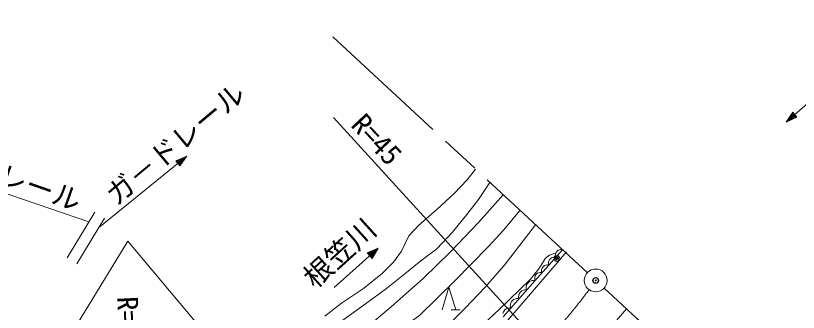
# Model space of a CAD drawing. Units: millimetres, scale not verified. Extents: x 40000 to 680000, y 20000 to 380000.
# Drawn here: x 409392 to 478207, y 288756 to 314821 of the extents above; entities that cross this region are included whole.
import ezdxf
from ezdxf.enums import TextEntityAlignment as Align

# ---------------------------------------------------------------- set-up
doc = ezdxf.new("R2010")
doc.units = ezdxf.units.MM
doc.header["$LTSCALE"] = 1000
doc.header["$PDMODE"] = 32
doc.header["$PDSIZE"] = 500
doc.linetypes.add('CHAIN', pattern=[18.5, 12, -1.5, 3.5, -1.5])
for name, color, linetype, lineweight in [('M-BGD', 7, 'Continuous', 13), ('M-BMK', 2, 'CHAIN', 13), ('M-BMK-SRVR', 3, 'Continuous', 13), ('M-STR-HTXT', 7, 'Continuous', 13)]:
    doc.layers.add(name, color=color, linetype=linetype, lineweight=lineweight)
doc.layers.add('M-BMK-HTXT', color=7, linetype='Continuous')
doc.layers.add('M-OTRS', color=6, linetype='Continuous')
doc.styles.add('ＭＳ ゴシック', font='')
doc.styles.get('ＭＳ ゴシック').set_extended_font_data('MS Gothic')

msp = doc.modelspace()

# ---------------------------------------------------------------- linework, layer by layer
at = {"layer": 'M-BGD'}
for p, q in [((449102, 300408), (449815, 301326)), ((447940, 299183), (449102, 300408)), ((446459, 297813), (447940, 299183)), ((444804, 296384), (446459, 297813)), ((443961, 295480), (444804, 296384)), ((443323, 294138), (443961, 295480)), ((437398, 290929), (441260, 294399)), ((441260, 294399), (440302, 293969)), ((440302, 293969), (440728, 293490)), ((441171, 294319), (440371, 293951)), ((440371, 293951), (440718, 293562)), ((441082, 294238), (440441, 293933)), ((440441, 293933), (440708, 293634)), ((440992, 294158), (440511, 293915)), ((440511, 293915), (440698, 293705)), ((440903, 294078), (440581, 293897)), ((440581, 293897), (440688, 293777)), ((440783, 293971), (440651, 293878)), ((440651, 293878), (440677, 293849)), ((440677, 293849), (440783, 293971)), ((440688, 293777), (440903, 294078)), ((440698, 293705), (440992, 294158)), ((440708, 293634), (441082, 294238)), ((440718, 293562), (441171, 294319)), ((440728, 293490), (441260, 294399)), ((442625, 293176), (443323, 294138)), ((457474, 294251), (455035, 291536)), ((456844, 293847), (456836, 293757)), ((456877, 293964), (456844, 293847)), ((456936, 294057), (456877, 293964)), ((457008, 294137), (456936, 294057)), ((457094, 294206), (457008, 294137)), ((457206, 294250), (457094, 294206)), ((457826, 294074), (457172, 293314)), ((457295, 294267), (457206, 294250)), ((457371, 294271), (457295, 294267)), ((457474, 294251), (457371, 294271)), ((441638, 292185), (442625, 293176)), ((457172, 293314), (452477, 287853)), ((456242, 293176), (456234, 293086)), ((456274, 293293), (456242, 293176)), ((456333, 293386), (456274, 293293)), ((456405, 293466), (456333, 293386)), ((456491, 293535), (456405, 293466)), ((456603, 293579), (456491, 293535)), ((456692, 293596), (456603, 293579)), ((456768, 293600), (456692, 293596)), ((456871, 293580), (456768, 293600)), ((456836, 293757), (456840, 293681)), ((456840, 293681), (456871, 293580)), ((455639, 292505), (455631, 292415)), ((455671, 292622), (455639, 292505)), ((455730, 292715), (455671, 292622)), ((455802, 292795), (455730, 292715)), ((455888, 292864), (455802, 292795)), ((456001, 292908), (455888, 292864)), ((456089, 292925), (456001, 292908)), ((456165, 292929), (456089, 292925)), ((456268, 292909), (456165, 292929)), ((456234, 293086), (456237, 293010)), ((456237, 293010), (456268, 292909)), ((439982, 290843), (441638, 292185)), ((455036, 291834), (455028, 291744)), ((455068, 291951), (455036, 291834)), ((455127, 292044), (455068, 291951)), ((455200, 292124), (455127, 292044)), ((455285, 292192), (455200, 292124)), ((455398, 292237), (455285, 292192)), ((455486, 292254), (455398, 292237)), ((455562, 292258), (455486, 292254)), ((455665, 292238), (455562, 292258)), ((455631, 292415), (455635, 292339)), ((455635, 292339), (455665, 292238)), ((455035, 291536), (452263, 288351)), ((454310, 291174), (454273, 291030)), ((454381, 291288), (454310, 291174)), ((454468, 291388), (454381, 291288)), ((454571, 291473), (454468, 291388)), ((454708, 291529), (454571, 291473)), ((454815, 291552), (454708, 291529)), ((454908, 291559), (454815, 291552)), ((455035, 291536), (454908, 291559)), ((455028, 291744), (455032, 291667)), ((455032, 291667), (455062, 291567)), ((438037, 289560), (439982, 290843)), ((446880, 288971), (447480, 290979)), ((447480, 290979), (448081, 288971)), ((453716, 290479), (453652, 290375)), ((453795, 290570), (453716, 290479)), ((453889, 290647), (453795, 290570)), ((454013, 290698), (453889, 290647)), ((454111, 290719), (454013, 290698)), ((454196, 290725), (454111, 290719)), ((454311, 290704), (454196, 290725)), ((454273, 291030), (454265, 290920)), ((454265, 290920), (454271, 290827)), ((454271, 290827), (454311, 290704)), ((453086, 289800), (452999, 289700)), ((453189, 289885), (453086, 289800)), ((453326, 289941), (453189, 289885)), ((453433, 289964), (453326, 289941)), ((453526, 289971), (453433, 289964)), ((453653, 289948), (453526, 289971)), ((453619, 290245), (453611, 290144)), ((453611, 290144), (453617, 290059)), ((453617, 290059), (453653, 289948)), ((453652, 290375), (453619, 290245)), ((436584, 288423), (438037, 289560)), ((438589, 260726), (463092, 289054)), ((452507, 289059), (452413, 288982)), ((452631, 289110), (452507, 289059)), ((452729, 289131), (452631, 289110)), ((452814, 289137), (452729, 289131)), ((452929, 289116), (452814, 289137)), ((452891, 289442), (452883, 289332)), ((452883, 289332), (452889, 289239)), ((452889, 289239), (452929, 289116)), ((452928, 289586), (452891, 289442)), ((452999, 289700), (452928, 289586)), ((447680, 288971), (448481, 288971)), ((452270, 288787), (452236, 288657)), ((452334, 288891), (452270, 288787)), ((452413, 288982), (452334, 288891))]:
    msp.add_line(p, q, dxfattribs=at)
for points in [[(451070, 300167), (450072, 298660), (449075, 297345), (447806, 295806), (446415, 294329), (445007, 293293), (443619, 292140), (441991, 290841), (440138, 289502), (438158, 288064), (436093, 286716), (435217, 286232), (434306, 285844), (433460, 285538), (432587, 285376), (430195, 285478)], [(439738, 286978), (442439, 289254), (445212, 291730), (447653, 294107), (450091, 296634), (452249, 299078)], [(453731, 297708), (452316, 296017), (450925, 294507), (448008, 291509), (444933, 288516), (442119, 286447), (439185, 284425), (438143, 283826), (436986, 283287), (435127, 282537), (433044, 281821), (431589, 281482), (430063, 281002), (429179, 280623), (428322, 280106), (427707, 279565), (427103, 278892), (426681, 278374)], [(427261, 274204), (430746, 276383), (434164, 278380), (436127, 279276), (438085, 280285), (439586, 281191), (441238, 282324), (442871, 283532), (444540, 284904), (446632, 286847), (448905, 289108), (450680, 290965), (452343, 292863), (455108, 296436)], [(456915, 293984), (456343, 293769), (455989, 293503), (455380, 292587), (454620, 291647), (451910, 289004), (449282, 286576), (446101, 283895), (443054, 281475), (440596, 279847), (437922, 278202), (434354, 276207), (430868, 274371), (428733, 273464)]]:
    msp.add_lwpolyline(points, dxfattribs=at)
for major_axis in [(0, 251), (0, 151), (0, 50.2)]:
    msp.add_ellipse((456983, 293478), major_axis=major_axis, ratio=0.995969, dxfattribs=at)
at = {"layer": 'M-BMK'}
for p, q in [((459655, 292238), (437228, 313008)), ((461128, 290880), (478048, 275334))]:
    msp.add_line(p, q, dxfattribs=at)
msp.add_ellipse((423594, 317577), major_axis=(0, 45188), ratio=0.995969, start_param=3.933808, end_param=4.07658, dxfattribs=at)
at = {"layer": 'M-BMK-SRVR'}
for major_axis in [(0, 1004), (0, 40.2)]:
    msp.add_ellipse((460390, 291557), major_axis=major_axis, ratio=0.995969, dxfattribs=at)
at = {"layer": 'M-OTRS'}
msp.add_point((460390, 291557), dxfattribs=at)
at = {"layer": 'M-STR-HTXT'}
for p, q in [((477150, 305461), (507219, 332047)), ((477150, 305461), (477714, 306333)), ((477359, 305646), (477736, 306246)), ((477714, 306333), (478082, 305912)), ((477736, 306246), (477999, 305945)), ((455634, 285843), (437329, 305884)), ((478082, 305912), (477150, 305461)), ((477999, 305945), (477359, 305646)), ((477479, 305752), (477759, 306159)), ((477917, 305979), (477479, 305752)), ((477659, 305911), (477782, 306073)), ((477834, 306013), (477659, 305911)), ((477759, 306159), (477917, 305979)), ((477782, 306073), (477834, 306013)), ((397620, 302937), (415823, 296708)), ((416687, 296180), (424451, 302462)), ((423489, 302068), (424451, 302462)), ((423570, 302030), (424230, 302290)), ((423651, 301991), (424104, 302191)), ((424104, 302191), (423798, 301800)), ((424230, 302290), (423815, 301712)), ((424451, 302462), (423833, 301624)), ((423833, 301624), (423489, 302068)), ((423815, 301712), (423570, 302030)), ((423798, 301800), (423651, 301991)), ((423731, 301952), (423914, 302043)), ((423780, 301889), (423731, 301952)), ((423914, 302043), (423780, 301889)), ((416339, 297568), (413920, 293533)), ((414767, 293016), (417207, 297037)), ((403255, 268882), (419262, 295003)), ((419262, 295003), (437830, 272870))]:
    msp.add_line(p, q, dxfattribs=at)

# ---------------------------------------------------------------- texts
at = {"layer": 'M-BMK-HTXT', "style": 'ＭＳ ゴシック'}
msp.add_text('根笠川', height=1833, rotation=42.173, dxfattribs=at).set_placement((436071, 290368), align=Align.BOTTOM_LEFT)
at = {"layer": 'M-STR-HTXT', "style": 'ＭＳ ゴシック'}
for s, rotation, p in [('ガ－ドレール', 39.914, (418606, 297627)), ('R=45', 312.985, (438369, 304776)), ('ガ－ドレール', 340.728, (400414, 302035)), ('R=30', 272.888, (417757, 290088))]:
    msp.add_text(s, height=1833, rotation=rotation, dxfattribs=at).set_placement(p, align=Align.BOTTOM_LEFT)

doc.saveas('drawing.dxf')
